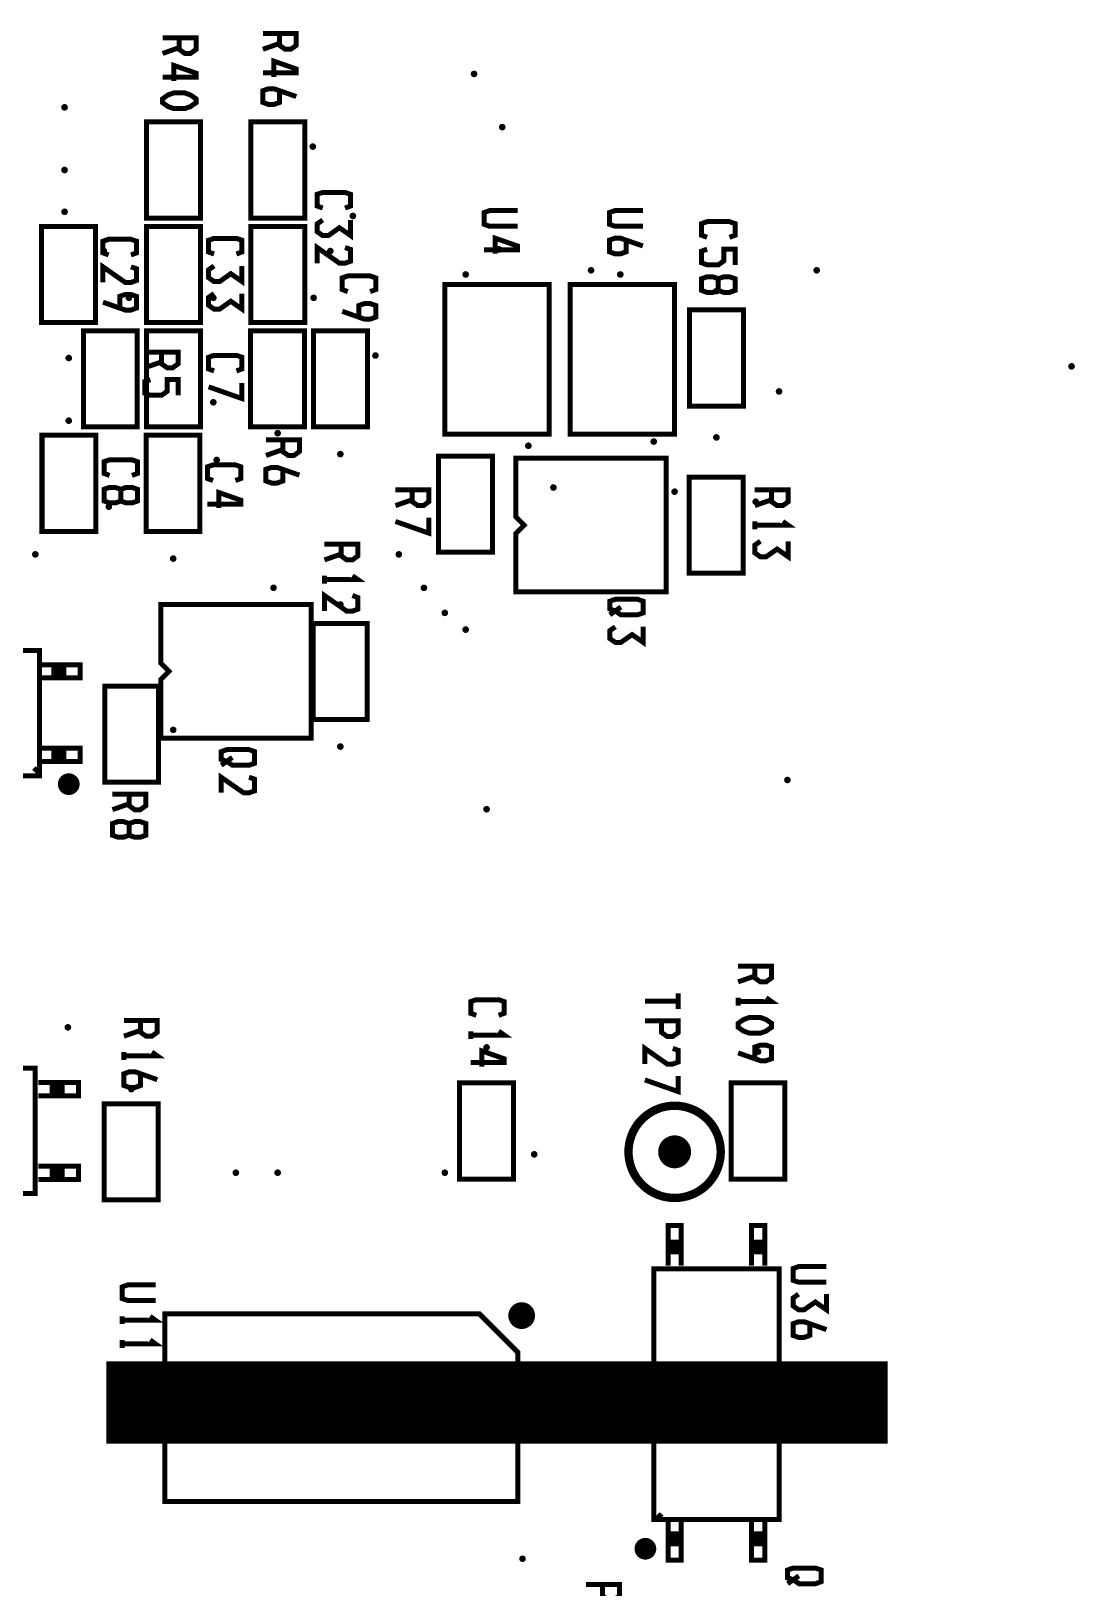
# Model space of a CAD drawing. Extents: x 8 to 205, y 3 to 189.
# Drawn here: x 91.78 to 123.5, y 54.7 to 102.02 of the extents above; entities that cross this region are included whole.
import ezdxf

# ---------------------------------------------------------------- set-up
doc = ezdxf.new("R2010")
doc.units = 0
doc.header["$MEASUREMENT"] = 0
doc.layers.get('0').update_dxf_attribs({"linetype": 'CONTINUOUS'})
doc.layers.add('26-349-0_DRL', color=254, linetype='CONTINUOUS')
doc.layers.add('26-349-0_SST', color=12, linetype='CONTINUOUS')

# ---------------------------------------------------------------- blocks, each defined once
blk = doc.blocks.new('ROUND_96')
at = {"const_width": 0.50038}
blk.add_lwpolyline([(-0.25019, 0, 1), (0.25019, 0, 1)], format="xyb", close=True, dxfattribs=at)
blk = doc.blocks.new('ROUND_101')
at = {"const_width": 0.10033}
blk.add_lwpolyline([(-0.050164, 0, 1), (0.050164, 0, 1)], format="xyb", close=True, dxfattribs=at)
blk = doc.blocks.new('ROUND_102')
at = {"const_width": 0.10033}
blk.add_lwpolyline([(-0.050164, 0, 1), (0.050164, 0, 1)], format="xyb", close=True, dxfattribs=at)

msp = doc.modelspace()

# ---------------------------------------------------------------- linework, layer by layer
at = {"layer": '26-349-0_DRL', "const_width": 2.499}
msp.add_lwpolyline([(94.062, 60.337), (117.811, 60.337)], dxfattribs=at)
at = {"layer": '26-349-0_SST', "const_width": 0.152}
for points in [[(96.279, 101.82), (96.279, 101.465), (96.447, 101.345), (96.617, 101.345), (96.787, 101.465), (96.787, 101.82), (95.771, 101.82)], [(99.327, 101.947), (99.327, 101.592), (99.495, 101.472), (99.665, 101.472), (99.835, 101.592), (99.835, 101.947), (98.819, 101.947)], [(96.279, 101.523), (95.771, 101.345)], [(99.327, 101.65), (98.819, 101.472)], [(96.109, 100.507), (96.109, 100.982), (96.787, 100.746), (96.787, 100.626), (95.771, 100.626)], [(99.157, 100.634), (99.157, 101.109), (99.835, 100.873), (99.835, 100.753), (98.819, 100.753)], [(99.327, 100.212), (99.327, 99.857), (99.157, 99.796), (98.987, 99.796), (98.819, 99.857), (98.819, 100.212), (98.987, 100.271), (99.157, 100.271), (99.835, 100.035)], [(95.771, 99.966), (95.939, 100.085), (96.109, 100.144), (96.447, 100.144), (96.617, 100.085), (96.787, 99.966), (96.787, 99.847), (96.617, 99.73), (96.447, 99.669), (96.109, 99.669), (95.939, 99.73), (95.771, 99.847), (95.771, 99.966)], [(96.919, 96.341), (96.919, 99.262), (95.281, 99.262), (95.281, 96.341), (96.919, 96.341)], [(100.094, 96.341), (100.094, 99.262), (98.456, 99.262), (98.456, 96.341), (100.094, 96.341)], [(100.638, 96.646), (100.47, 96.707), (100.47, 97.063), (100.638, 97.121), (101.316, 97.121), (101.486, 97.063), (101.486, 96.707), (101.316, 96.646)], [(106.559, 96.092), (105.71, 96.092), (105.543, 96.153), (105.543, 96.509), (105.71, 96.567), (106.559, 96.567)], [(110.369, 96.092), (109.52, 96.092), (109.353, 96.153), (109.353, 96.509), (109.52, 96.567), (110.369, 96.567)], [(92.093, 96.087), (92.093, 93.166), (93.732, 93.166), (93.732, 96.087), (92.093, 96.087)], [(96.919, 93.166), (96.919, 96.087), (95.281, 96.087), (95.281, 93.166), (96.919, 93.166)], [(100.094, 93.166), (100.094, 96.087), (98.456, 96.087), (98.456, 93.166), (100.094, 93.166)], [(100.638, 96.283), (100.47, 96.164), (100.47, 95.927), (100.638, 95.808), (100.808, 95.808), (101.146, 96.047), (101.486, 95.808), (101.486, 96.283)], [(112.322, 95.757), (112.154, 95.818), (112.154, 96.174), (112.322, 96.232), (113, 96.232), (113.17, 96.174), (113.17, 95.818), (113, 95.757)], [(94.13, 95.221), (93.96, 95.282), (93.96, 95.638), (94.13, 95.696), (94.809, 95.696), (94.976, 95.638), (94.976, 95.282), (94.809, 95.221)], [(97.336, 95.249), (97.168, 95.31), (97.168, 95.666), (97.336, 95.724), (98.014, 95.724), (98.184, 95.666), (98.184, 95.31), (98.014, 95.249)], [(100.47, 94.97), (100.47, 95.445), (101.146, 94.97), (101.316, 94.97), (101.486, 95.031), (101.486, 95.386), (101.316, 95.445)], [(105.88, 95.254), (105.88, 95.729), (106.559, 95.493), (106.559, 95.374), (105.543, 95.374)], [(109.861, 95.671), (109.861, 95.315), (109.69, 95.254), (109.52, 95.254), (109.353, 95.315), (109.353, 95.671), (109.52, 95.729), (109.69, 95.729), (110.369, 95.493)], [(112.322, 95.394), (112.154, 95.336), (112.154, 94.98), (112.322, 94.919), (112.662, 94.919), (112.83, 95.038), (112.83, 95.394), (113.17, 95.394), (113.17, 94.919)], [(93.96, 94.383), (93.96, 94.858), (94.638, 94.383), (94.809, 94.383), (94.976, 94.444), (94.976, 94.8), (94.809, 94.858)], [(97.336, 94.886), (97.168, 94.767), (97.168, 94.53), (97.336, 94.411), (97.506, 94.411), (97.844, 94.65), (98.184, 94.411), (98.184, 94.886)], [(101.4, 94.106), (101.232, 94.167), (101.232, 94.523), (101.4, 94.581), (102.078, 94.581), (102.248, 94.523), (102.248, 94.167), (102.078, 94.106)], [(107.524, 90.004), (107.524, 89.775), (104.349, 89.775), (104.349, 94.322), (107.524, 94.322), (107.524, 90.004)], [(111.334, 90.004), (111.334, 89.775), (108.159, 89.775), (108.159, 94.322), (111.334, 94.322), (111.334, 90.004)], [(112.662, 94.142), (112.83, 94.081), (113, 94.081), (113.17, 94.142), (113.17, 94.497), (113, 94.556), (112.83, 94.556), (112.662, 94.497), (112.662, 94.142), (112.492, 94.081), (112.322, 94.081), (112.154, 94.142), (112.154, 94.497), (112.322, 94.556), (112.492, 94.556), (112.662, 94.497)], [(94.468, 93.606), (94.468, 93.961), (94.638, 94.02), (94.809, 94.02), (94.976, 93.961), (94.976, 93.606), (94.809, 93.545), (94.638, 93.545), (93.96, 93.784)], [(97.336, 94.048), (97.168, 93.928), (97.168, 93.692), (97.336, 93.573), (97.506, 93.573), (97.844, 93.812), (98.184, 93.573), (98.184, 94.048)], [(101.74, 93.329), (101.74, 93.685), (101.908, 93.743), (102.078, 93.743), (102.248, 93.685), (102.248, 93.329), (102.078, 93.268), (101.908, 93.268), (101.232, 93.507)], [(113.429, 90.626), (113.429, 93.547), (111.791, 93.547), (111.791, 90.626), (113.429, 90.626)], [(93.363, 92.912), (93.363, 89.991), (95.002, 89.991), (95.002, 92.912), (93.363, 92.912)], [(96.919, 89.991), (96.919, 92.912), (95.281, 92.912), (95.281, 89.991), (96.919, 89.991)], [(98.443, 92.912), (98.443, 89.991), (100.082, 89.991), (100.082, 92.912), (98.443, 92.912)], [(101.999, 89.991), (101.999, 92.912), (100.361, 92.912), (100.361, 89.991), (101.999, 89.991)], [(95.738, 92.267), (95.738, 91.912), (95.908, 91.792), (96.079, 91.792), (96.246, 91.912), (96.246, 92.267), (95.23, 92.267)], [(95.738, 91.97), (95.23, 91.792)], [(97.336, 91.693), (97.168, 91.754), (97.168, 92.11), (97.336, 92.168), (98.014, 92.168), (98.184, 92.11), (98.184, 91.754), (98.014, 91.693)], [(95.4, 91.429), (95.23, 91.371), (95.23, 91.015), (95.4, 90.954), (95.738, 90.954), (95.908, 91.073), (95.908, 91.429), (96.246, 91.429), (96.246, 90.954)], [(97.168, 91.211), (98.184, 90.855), (98.184, 91.33)], [(93.744, 86.816), (93.744, 89.737), (92.106, 89.737), (92.106, 86.816), (93.744, 86.816)], [(95.268, 89.737), (95.268, 86.816), (96.907, 86.816), (96.907, 89.737), (95.268, 89.737)], [(99.421, 89.6), (99.421, 89.245), (99.591, 89.125), (99.762, 89.125), (99.929, 89.245), (99.929, 89.6), (98.913, 89.6)], [(94.161, 88.518), (93.993, 88.579), (93.993, 88.935), (94.161, 88.993), (94.839, 88.993), (95.009, 88.935), (95.009, 88.579), (94.839, 88.518)], [(99.421, 89.303), (98.913, 89.125)], [(104.158, 89.102), (104.158, 86.181), (105.797, 86.181), (105.797, 89.102), (104.158, 89.102)], [(111.08, 84.975), (111.08, 89.039), (106.508, 89.039), (106.508, 87.261), (106.762, 87.007), (106.508, 86.753), (106.508, 84.975), (111.08, 84.975)], [(97.305, 88.363), (97.135, 88.424), (97.135, 88.78), (97.305, 88.838), (97.984, 88.838), (98.151, 88.78), (98.151, 88.424), (97.984, 88.363)], [(99.421, 88.704), (99.421, 88.348), (99.254, 88.287), (99.083, 88.287), (98.913, 88.348), (98.913, 88.704), (99.083, 88.762), (99.254, 88.762), (99.929, 88.526)], [(111.778, 88.467), (111.778, 85.546), (113.417, 85.546), (113.417, 88.467), (111.778, 88.467)], [(94.501, 87.741), (94.669, 87.68), (94.839, 87.68), (95.009, 87.741), (95.009, 88.097), (94.839, 88.155), (94.669, 88.155), (94.501, 88.097), (94.501, 87.741), (94.331, 87.68), (94.161, 87.68), (93.993, 87.741), (93.993, 88.097), (94.161, 88.155), (94.331, 88.155), (94.501, 88.097)], [(97.476, 87.525), (97.476, 88), (98.151, 87.764), (98.151, 87.644), (97.135, 87.644)], [(103.358, 88.076), (103.358, 87.721), (103.528, 87.601), (103.699, 87.601), (103.866, 87.721), (103.866, 88.076), (102.85, 88.076)], [(114.28, 88.076), (114.28, 87.721), (114.45, 87.601), (114.621, 87.601), (114.788, 87.721), (114.788, 88.076), (113.772, 88.076)], [(103.358, 87.779), (102.85, 87.601)], [(114.28, 87.779), (113.772, 87.601)], [(102.85, 87.119), (103.866, 86.763), (103.866, 87.238)], [(113.772, 86.882), (113.772, 87.119)], [(113.772, 87.002), (114.788, 87.002), (114.621, 87.119)], [(101.199, 86.425), (101.199, 86.07), (101.369, 85.95), (101.54, 85.95), (101.707, 86.07), (101.707, 86.425), (100.691, 86.425)], [(101.199, 86.128), (100.691, 85.95)], [(113.942, 86.519), (113.772, 86.4), (113.772, 86.164), (113.942, 86.044), (114.113, 86.044), (114.45, 86.28), (114.788, 86.044), (114.788, 86.519)], [(100.691, 85.231), (100.691, 85.468)], [(100.691, 85.351), (101.707, 85.351), (101.54, 85.468)], [(100.691, 84.393), (100.691, 84.868), (101.369, 84.393), (101.54, 84.393), (101.707, 84.452), (101.707, 84.807), (101.54, 84.868)], [(109.533, 84.754), (109.363, 84.695), (109.363, 84.459), (109.533, 84.398), (109.701, 84.281), (110.209, 84.281), (110.379, 84.34), (110.379, 84.695), (110.209, 84.754), (109.533, 84.754)], [(100.285, 80.53), (100.285, 84.594), (95.713, 84.594), (95.713, 82.816), (95.967, 82.562), (95.713, 82.308), (95.713, 80.53), (100.285, 80.53)], [(109.701, 84.518), (109.363, 84.281)], [(100.348, 84.022), (100.348, 81.101), (101.987, 81.101), (101.987, 84.022), (100.348, 84.022)], [(109.533, 83.916), (109.363, 83.799), (109.363, 83.56), (109.533, 83.443), (109.701, 83.443), (110.041, 83.679), (110.379, 83.443), (110.379, 83.916)], [(92.03, 79.387), (84.41, 79.387), (84.41, 83.197), (92.03, 83.197), (92.03, 79.387)], [(92.043, 82.361), (92.467, 82.361), (92.467, 82.763), (92.043, 82.763)], [(92.467, 82.763), (92.614, 82.763), (92.769, 82.763), (93.269, 82.763), (93.269, 82.361), (92.769, 82.361), (92.614, 82.361), (92.467, 82.361)], [(92.614, 82.361), (92.614, 82.763)], [(92.769, 82.361), (92.769, 82.763)], [(95.649, 79.196), (95.649, 82.117), (94.011, 82.117), (94.011, 79.196), (95.649, 79.196)], [(92.043, 79.821), (92.467, 79.821), (92.467, 80.223), (92.043, 80.223)], [(92.467, 80.223), (92.614, 80.223), (92.769, 80.223), (93.269, 80.223), (93.269, 79.821), (92.769, 79.821), (92.614, 79.821), (92.467, 79.821)], [(92.614, 79.821), (92.614, 80.223)], [(92.769, 79.821), (92.769, 80.223)], [(97.722, 80.182), (97.552, 80.123), (97.552, 79.887), (97.722, 79.826), (97.89, 79.709), (98.398, 79.709), (98.568, 79.768), (98.568, 80.123), (98.398, 80.182), (97.722, 80.182)], [(97.89, 79.946), (97.552, 79.709)], [(91.86, 79.626), (92.043, 79.443)], [(93.173, 79.118), (92.665, 79.118)], [(93.142, 79.255), (92.695, 79.255)], [(93.122, 78.98), (92.716, 78.98)], [(92.766, 79.336), (92.766, 78.93)], [(92.904, 79.387), (92.904, 78.879)], [(93.041, 79.356), (93.041, 78.909)], [(97.552, 78.871), (97.552, 79.344), (98.23, 78.871), (98.398, 78.871), (98.568, 78.93), (98.568, 79.285), (98.398, 79.344)], [(94.755, 78.833), (94.755, 78.478), (94.923, 78.358), (95.093, 78.358), (95.263, 78.478), (95.263, 78.833), (94.247, 78.833)], [(94.755, 78.536), (94.247, 78.358)], [(94.755, 77.581), (94.923, 77.52), (95.093, 77.52), (95.263, 77.581), (95.263, 77.937), (95.093, 77.995), (94.923, 77.995), (94.755, 77.937), (94.755, 77.581), (94.585, 77.52), (94.415, 77.52), (94.247, 77.581), (94.247, 77.937), (94.415, 77.995), (94.585, 77.995), (94.755, 77.937)], [(113.772, 73.598), (113.772, 73.243), (113.942, 73.123), (114.113, 73.123), (114.28, 73.243), (114.28, 73.598), (113.264, 73.598)], [(113.772, 73.301), (113.264, 73.123)], [(105.306, 72.107), (105.136, 72.168), (105.136, 72.524), (105.306, 72.582), (105.985, 72.582), (106.152, 72.524), (106.152, 72.168), (105.985, 72.107)], [(110.43, 72.542), (111.446, 72.542)], [(111.446, 72.303), (111.446, 72.778)], [(113.264, 72.404), (113.264, 72.641)], [(113.264, 72.524), (114.28, 72.524), (114.113, 72.641)], [(95.103, 71.947), (95.103, 71.592), (95.273, 71.472), (95.444, 71.472), (95.611, 71.592), (95.611, 71.947), (94.595, 71.947)], [(110.938, 71.94), (110.938, 71.584), (111.108, 71.465), (111.278, 71.465), (111.446, 71.584), (111.446, 71.94), (110.43, 71.94)], [(113.264, 71.863), (113.434, 71.98), (113.605, 72.041), (113.942, 72.041), (114.113, 71.98), (114.28, 71.863), (114.28, 71.744), (114.113, 71.625), (113.942, 71.566), (113.605, 71.566), (113.434, 71.625), (113.264, 71.744), (113.264, 71.863)], [(95.103, 71.65), (94.595, 71.472)], [(105.136, 71.388), (105.136, 71.625)], [(105.136, 71.508), (106.152, 71.508), (105.985, 71.625)], [(94.595, 70.753), (94.595, 70.99)], [(94.595, 70.873), (95.611, 70.873), (95.444, 70.99)], [(105.477, 70.55), (105.477, 71.025), (106.152, 70.786), (106.152, 70.67), (105.136, 70.67)], [(110.43, 70.626), (110.43, 71.101), (111.108, 70.626), (111.278, 70.626), (111.446, 70.687), (111.446, 71.043), (111.278, 71.101)], [(113.772, 70.786), (113.772, 71.142), (113.942, 71.203), (114.113, 71.203), (114.28, 71.142), (114.28, 70.786), (114.113, 70.728), (113.942, 70.728), (113.264, 70.964)], [(84.283, 70.497), (91.903, 70.497), (91.903, 66.687), (84.283, 66.687), (84.283, 70.497)], [(91.994, 70.063), (92.416, 70.063), (92.563, 70.063), (92.718, 70.063), (93.219, 70.063), (93.219, 69.661), (92.718, 69.661), (92.563, 69.661), (92.416, 69.661), (91.994, 69.661)], [(92.416, 69.661), (92.416, 70.063)], [(92.563, 69.661), (92.563, 70.063)], [(92.718, 69.661), (92.718, 70.063)], [(95.103, 70.329), (95.103, 69.974), (94.936, 69.915), (94.765, 69.915), (94.595, 69.974), (94.595, 70.329), (94.765, 70.39), (94.936, 70.39), (95.611, 70.151)], [(104.793, 70.052), (104.793, 67.131), (106.432, 67.131), (106.432, 70.052), (104.793, 70.052)], [(110.43, 70.144), (111.446, 69.788), (111.446, 70.263)], [(113.048, 70.052), (113.048, 67.131), (114.687, 67.131), (114.687, 70.052), (113.048, 70.052)], [(93.998, 69.417), (93.998, 66.496), (95.637, 66.496), (95.637, 69.417), (93.998, 69.417)], [(91.994, 67.523), (92.416, 67.523), (92.563, 67.523), (92.718, 67.523), (93.219, 67.523), (93.219, 67.121), (92.718, 67.121), (92.563, 67.121), (92.416, 67.121), (91.994, 67.121)], [(92.416, 67.121), (92.416, 67.523)], [(92.563, 67.121), (92.563, 67.523)], [(92.718, 67.121), (92.718, 67.523)], [(111.133, 64.492), (111.133, 64.914), (111.133, 65.061), (111.133, 65.216), (111.133, 65.717), (111.535, 65.717), (111.535, 65.216), (111.535, 65.061), (111.535, 64.914), (111.535, 64.492)], [(113.673, 64.492), (113.673, 64.914), (113.673, 65.061), (113.673, 65.216), (113.673, 65.717), (114.075, 65.717), (114.075, 65.216), (114.075, 65.061), (114.075, 64.914), (114.075, 64.492)], [(111.535, 65.216), (111.133, 65.216)], [(111.535, 65.061), (111.133, 65.061)], [(111.535, 64.914), (111.133, 64.914)], [(114.075, 65.216), (113.673, 65.216)], [(114.075, 65.061), (113.673, 65.061)], [(114.075, 64.914), (113.673, 64.914)], [(110.699, 56.781), (110.699, 64.401), (114.509, 64.401), (114.509, 56.781), (110.699, 56.781)], [(115.949, 63.994), (115.101, 63.994), (114.933, 64.053), (114.933, 64.408), (115.101, 64.469), (115.949, 64.469)], [(95.56, 63.438), (94.715, 63.438), (94.544, 63.497), (94.544, 63.852), (94.715, 63.913), (95.56, 63.913)], [(115.101, 63.631), (114.933, 63.512), (114.933, 63.276), (115.101, 63.156), (115.271, 63.156), (115.609, 63.392), (115.949, 63.156), (115.949, 63.631)], [(94.544, 62.719), (94.544, 62.956)], [(94.544, 62.836), (95.56, 62.836), (95.39, 62.956)], [(106.571, 57.327), (95.84, 57.327), (95.84, 63.029), (105.403, 63.029), (106.571, 61.861), (106.571, 57.327)], [(107.013, 63.024), (106.358, 63.024)], [(107.003, 62.887), (106.368, 62.887)], [(106.96, 63.161), (106.411, 63.161)], [(106.457, 63.217), (106.457, 62.74)], [(106.594, 63.296), (106.594, 62.661)], [(106.767, 63.298), (106.604, 63.298)], [(106.731, 63.306), (106.731, 62.651)], [(106.869, 63.253), (106.869, 62.704)], [(107.006, 63.06), (107.006, 62.897)], [(106.924, 62.75), (106.447, 62.75)], [(115.441, 62.732), (115.441, 62.376), (115.271, 62.318), (115.101, 62.318), (114.933, 62.376), (114.933, 62.732), (115.101, 62.793), (115.271, 62.793), (115.949, 62.554)], [(94.544, 61.998), (94.544, 62.237)], [(94.544, 62.117), (95.56, 62.117), (95.39, 62.237)], [(110.938, 56.951), (110.755, 56.766)], [(111.133, 56.766), (111.133, 56.344), (111.535, 56.344), (111.535, 56.766)], [(113.673, 56.766), (113.673, 56.344), (114.075, 56.344), (114.075, 56.766)], [(111.535, 56.344), (111.535, 56.197), (111.535, 56.042), (111.535, 55.541), (111.133, 55.541), (111.133, 56.042), (111.133, 56.197), (111.133, 56.344)], [(114.075, 56.344), (114.075, 56.197), (114.075, 56.042), (114.075, 55.541), (113.673, 55.541), (113.673, 56.042), (113.673, 56.197), (113.673, 56.344)], [(110.699, 55.877), (110.191, 55.877)], [(110.668, 56.014), (110.221, 56.014)], [(110.292, 56.095), (110.292, 55.689)], [(110.43, 56.146), (110.43, 55.638)], [(110.567, 56.115), (110.567, 55.668)], [(111.133, 56.197), (111.535, 56.197)], [(111.133, 56.042), (111.535, 56.042)], [(113.673, 56.197), (114.075, 56.197)], [(113.673, 56.042), (114.075, 56.042)], [(110.648, 55.739), (110.242, 55.739)], [(114.941, 55.305), (114.77, 55.247), (114.77, 55.008), (114.941, 54.95), (115.111, 54.83), (115.619, 54.83), (115.786, 54.891), (115.786, 55.247), (115.619, 55.305), (114.941, 55.305)], [(115.111, 55.069), (114.77, 54.83)], [(109.147, 54.81), (109.147, 54.454), (109.315, 54.335), (109.485, 54.335), (109.655, 54.454), (109.655, 54.81), (108.639, 54.81)]]:
    msp.add_lwpolyline(points, dxfattribs=at)
at = {"layer": '26-349-0_SST'}
for points, const_width in [([(92.919, 79.387, 0.414214), (92.665, 79.133)], 0.152), ([(92.665, 79.133, 0.414214), (92.919, 78.879)], 0.152), ([(93.173, 79.133, 0.414214), (92.919, 79.387)], 0.152), ([(92.919, 78.879, 0.414214), (93.173, 79.133)], 0.152), ([(111.334, 69.359, 0.414214), (109.932, 67.957)], 0.254), ([(112.736, 67.957, 0.414214), (111.334, 69.359)], 0.254), ([(109.932, 67.957, 0.414214), (111.334, 66.555)], 0.254), ([(111.334, 66.555, 0.414214), (112.736, 67.957)], 0.254), ([(106.686, 63.309, 0.414214), (106.355, 62.978)], 0.152), ([(106.355, 62.978, 0.414214), (106.686, 62.648)], 0.152), ([(107.016, 62.978, 0.414214), (106.686, 63.309)], 0.152), ([(106.686, 62.648, 0.414214), (107.016, 62.978)], 0.152), ([(110.445, 56.146, 0.414214), (110.191, 55.892)], 0.152), ([(110.191, 55.892, 0.414214), (110.445, 55.638)], 0.152), ([(110.699, 55.892, 0.414214), (110.445, 56.146)], 0.152), ([(110.445, 55.638, 0.414214), (110.699, 55.892)], 0.152)]:
    msp.add_lwpolyline(points, format="xyb", dxfattribs=dict(at, const_width=const_width))

# ---------------------------------------------------------------- block references
at = {"layer": '26-349-0_DRL'}
for name, p in [('ROUND_102', (105.238, 100.723)), ('ROUND_102', (92.792, 99.707)), ('ROUND_102', (106.094, 99.105)), ('ROUND_102', (100.336, 98.513)), ('ROUND_102', (92.792, 97.802)), ('ROUND_102', (92.792, 96.532)), ('ROUND_102', (101.555, 96.405)), ('ROUND_102', (93.986, 95.338)), ('ROUND_102', (100.869, 95.338)), ('ROUND_102', (106, 95.389)), ('ROUND_102', (104.984, 94.627)), ('ROUND_102', (108.794, 94.754)), ('ROUND_102', (109.683, 94.627)), ('ROUND_102', (115.652, 94.754)), ('ROUND_102', (112.604, 94.119)), ('ROUND_102', (94.748, 93.916)), ('ROUND_102', (97.313, 93.916)), ('ROUND_102', (100.361, 93.916)), ('ROUND_102', (92.919, 92.087)), ('ROUND_102', (102.241, 92.163)), ('ROUND_102', (123.399, 91.833)), ('ROUND_102', (114.509, 91.071)), ('ROUND_102', (97.313, 90.741)), ('ROUND_102', (92.919, 90.182)), ('ROUND_102', (99.269, 89.801)), ('ROUND_102', (106.889, 89.42)), ('ROUND_102', (110.699, 89.547)), ('ROUND_102', (112.604, 89.674)), ('ROUND_102', (97.415, 88.988)), ('ROUND_102', (101.174, 89.166)), ('ROUND_102', (107.651, 88.15)), ('ROUND_102', (111.334, 88.023)), ('ROUND_102', (94.138, 87.566)), ('ROUND_102', (113.798, 87.718)), ('ROUND_102', (91.903, 86.118)), ('ROUND_102', (102.952, 86.118)), ('ROUND_102', (96.094, 85.991)), ('ROUND_102', (99.142, 85.102)), ('ROUND_101', (103.714, 85.102)), ('ROUND_102', (101.174, 84.594)), ('ROUND_101', (104.349, 84.34)), ('ROUND_101', (104.984, 83.832)), ('ROUND_102', (96.094, 80.784)), ('ROUND_102', (101.174, 80.276)), ('ROUND_102', (114.763, 79.26)), ('ROUND_101', (105.619, 78.371)), ('ROUND_102', (92.893, 71.741)), ('ROUND_102', (105.619, 71.132)), ('ROUND_102', (113.874, 71.005)), ('ROUND_102', (94.824, 69.862)), ('ROUND_96', (111.334, 67.957)), ('ROUND_102', (107.067, 67.881)), ('ROUND_102', (97.999, 67.322)), ('ROUND_102', (99.269, 67.322)), ('ROUND_102', (104.349, 67.322)), ('ROUND_102', (106.711, 55.587))]:
    msp.add_blockref(name, p, dxfattribs=at)

doc.saveas('drawing.dxf')
